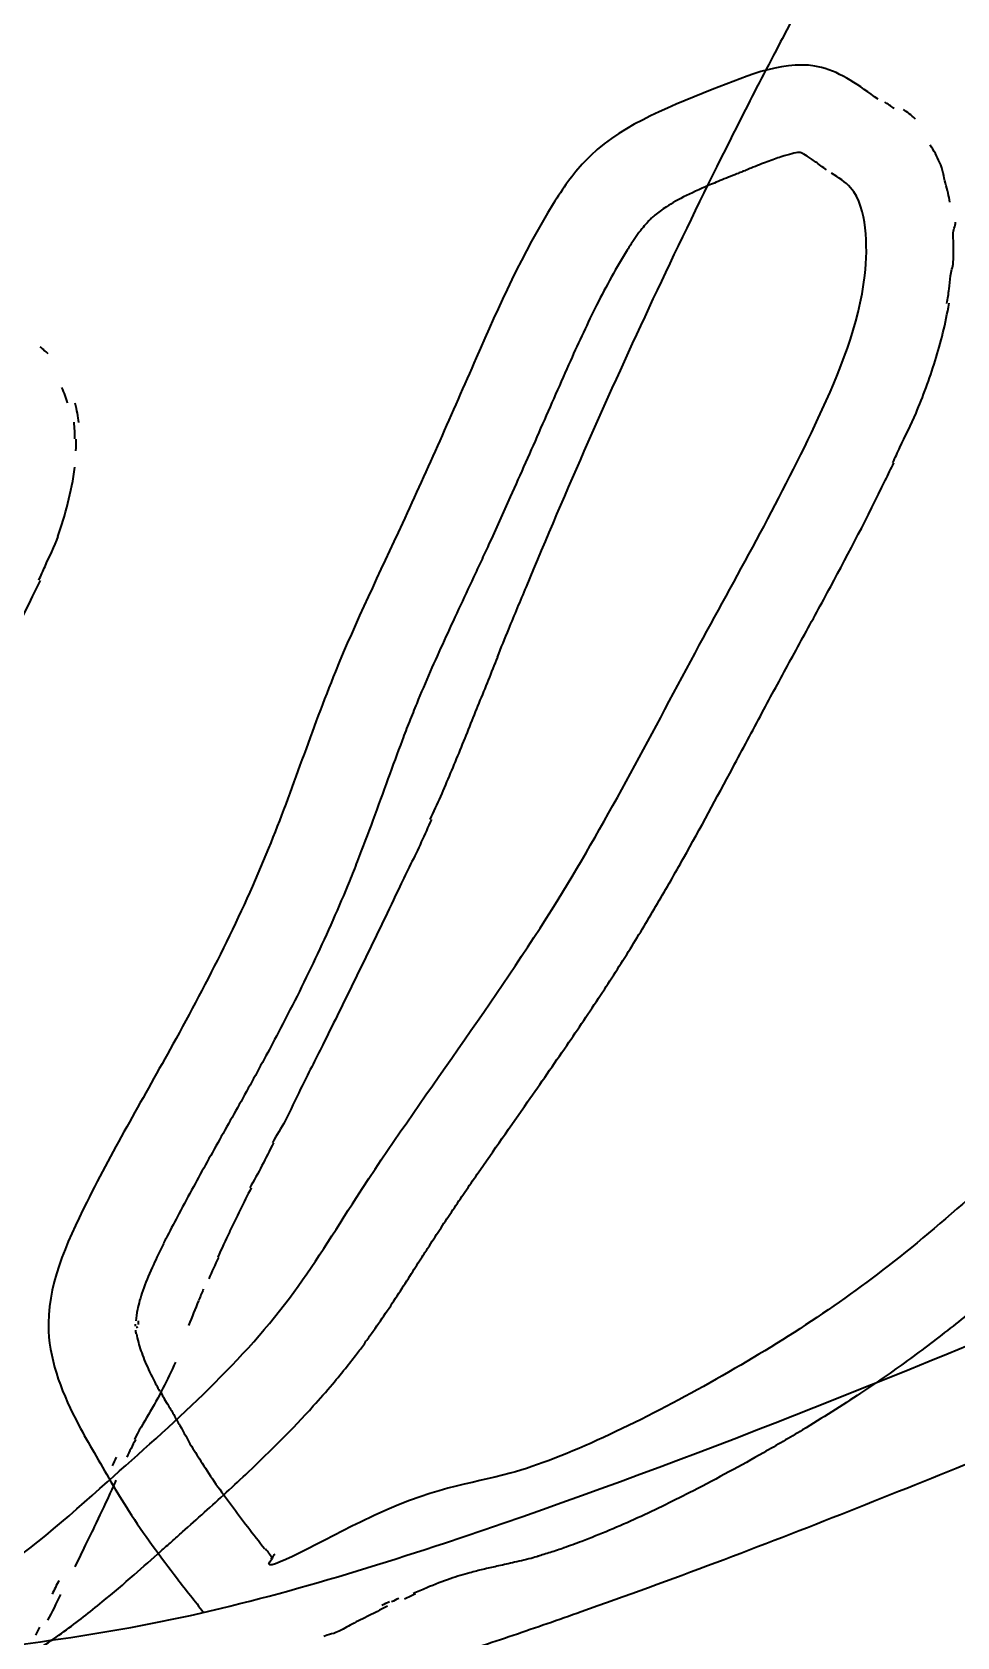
# Model space of a CAD drawing. Header units: millimetres. Extents: x 120281 to 1416367021, y -641565767 to 918373.
# Drawn here: x 1113285.1 to 1113367.9, y 869913.5 to 870057.1 of the extents above; entities that cross this region are included whole.
import ezdxf

# ---------------------------------------------------------------- set-up
doc = ezdxf.new("R2010")
doc.units = ezdxf.units.MM
doc.layers.add('0_Ном._пера__1', color=7, linetype='Continuous', lineweight=35)

msp = doc.modelspace()

# ---------------------------------------------------------------- linework, layer by layer
at = {"layer": '0_Ном._пера__1', "linetype": 'Continuous'}
for points, knots in [([(1113372.76871, 870096.74784), (1113372.29915, 870095.81858), (1113371.8309, 870094.88632), (1113371.36335, 870093.95135), (1113370.42826, 870092.08143), (1113369.49843, 870090.2003), (1113368.56422, 870088.31107), (1113366.6958, 870084.53261), (1113364.8188, 870080.72041), (1113362.89393, 870076.89457), (1113362.32384, 870075.76146), (1113361.73632, 870074.62788), (1113361.15652, 870073.49297), (1113360.5603, 870072.32591), (1113359.97425, 870071.15592), (1113359.37033, 870069.99508), (1113358.7664, 870068.8342), (1113358.14536, 870067.67978), (1113357.53968, 870066.53022), (1113356.32838, 870064.23117), (1113355.13051, 870061.95266), (1113353.93277, 870059.68829), (1113353.18382, 870058.2724), (1113352.43965, 870056.86177), (1113351.7042, 870055.4552), (1113351.12538, 870054.34817), (1113350.53943, 870053.24512), (1113349.96969, 870052.13813), (1113348.89904, 870050.05791), (1113347.85356, 870047.96978), (1113346.80888, 870045.8749), (1113344.71951, 870041.68515), (1113342.68184, 870037.46684), (1113340.6924, 870033.22275), (1113336.71353, 870024.73456), (1113332.92997, 870016.14299), (1113329.32428, 870007.46955), (1113328.80063, 870006.20991), (1113328.2705, 870004.94917), (1113327.75423, 870003.68616), (1113327.41273, 870002.85069), (1113327.06811, 870002.01291), (1113326.72971, 870001.17605)], [0, 0, 0, 0, 1, 1, 1, 2, 2, 2, 3, 3, 3, 4, 4, 4, 5, 5, 5, 6, 6, 6, 7, 7, 7, 8, 8, 8, 9, 9, 9, 10, 10, 10, 11, 11, 11, 12, 12, 12, 13, 13, 13, 14, 14, 14, 14]), ([(1113360.83719, 870051.08979), (1113359.19083, 870052.28933), (1113357.54448, 870053.48887), (1113355.76907, 870053.94001), (1113352.72161, 870054.71439), (1113349.2939, 870053.28375), (1113345.98836, 870051.95221), (1113341.63639, 870050.19914), (1113337.49618, 870048.61786), (1113334.5467, 870045.49043), (1113333.49711, 870044.37752), (1113332.59832, 870043.06882), (1113331.76228, 870041.73381), (1113329.00694, 870037.33397), (1113326.93338, 870032.6484), (1113324.86733, 870027.95133), (1113322.69599, 870023.01489), (1113320.53294, 870018.06574), (1113318.26315, 870013.16267), (1113316.22374, 870008.75727), (1113314.09816, 870004.38907), (1113312.26696, 869999.9031), (1113310.13742, 869994.6863), (1113308.40598, 869989.31023), (1113306.27517, 869984.07619), (1113303.81779, 869978.03994), (1113300.82924, 869972.19258), (1113297.71045, 869966.53897), (1113295.14043, 869961.88014), (1113292.48196, 869957.35289), (1113290.00483, 869952.42235), (1113288.14946, 869948.7294), (1113286.39584, 869944.81022), (1113286.5816, 869940.87308), (1113286.71728, 869937.9974), (1113287.88758, 869935.11215), (1113289.26906, 869932.49524), (1113289.71639, 869931.64788), (1113290.18595, 869930.82864), (1113290.65695, 869930.00717), (1113291.65609, 869928.2646), (1113292.66209, 869926.51194), (1113293.75416, 869924.81775), (1113295.10776, 869922.71783), (1113296.59326, 869920.70774), (1113298.11554, 869918.72787), (1113298.89198, 869917.71803), (1113299.67759, 869916.71608), (1113300.46353, 869915.7141)], [0, 0, 0, 0, 1, 1, 1, 2, 2, 2, 3, 3, 3, 4, 4, 4, 5, 5, 5, 6, 6, 6, 7, 7, 7, 8, 8, 8, 9, 9, 9, 10, 10, 10, 11, 11, 11, 12, 12, 12, 13, 13, 13, 14, 14, 14, 15, 15, 15, 16, 16, 16, 16]), ([(1113353.88116, 870046.34381), (1113353.84524, 870046.34202), (1113353.79782, 870046.33846), (1113353.73913, 870046.33187), (1113353.59522, 870046.31573), (1113353.38313, 870046.28059), (1113353.11427, 870046.2169), (1113352.84541, 870046.15321), (1113352.52028, 870046.06128), (1113352.1514, 870045.94138), (1113351.78252, 870045.82148), (1113351.36998, 870045.67387), (1113350.92273, 870045.50404), (1113350.47547, 870045.33421), (1113349.99353, 870045.14228), (1113349.48117, 870044.93609), (1113349.32277, 870044.87235), (1113349.16186, 870044.8072), (1113348.99762, 870044.741), (1113348.86523, 870044.68764), (1113348.73263, 870044.63385), (1113348.60111, 870044.58095), (1113348.46959, 870044.52806), (1113348.33849, 870044.47565), (1113348.20925, 870044.42368), (1113347.95075, 870044.31974), (1113347.69615, 870044.21765), (1113347.4472, 870044.11692), (1113346.94929, 870043.91547), (1113346.47105, 870043.7198), (1113346.01474, 870043.52785), (1113345.15683, 870043.16697), (1113344.37681, 870042.81875), (1113343.68679, 870042.47675), (1113342.99678, 870042.13475), (1113342.39759, 870041.79939), (1113341.88919, 870041.47119), (1113341.49198, 870041.21477), (1113341.14995, 870040.96326), (1113340.85306, 870040.71424), (1113340.74202, 870040.6211), (1113340.63733, 870040.52828), (1113340.53785, 870040.43523), (1113340.4645, 870040.36662), (1113340.39171, 870040.29797), (1113340.32378, 870040.22887), (1113340.25666, 870040.1606), (1113340.19428, 870040.09329), (1113340.12605, 870040.01775), (1113340.05783, 870039.94221), (1113339.98456, 870039.86009), (1113339.91043, 870039.77144)], [0, 0, 0, 0, 1, 1, 1, 2, 2, 2, 3, 3, 3, 4, 4, 4, 5, 5, 5, 6, 6, 6, 7, 7, 7, 8, 8, 8, 9, 9, 9, 10, 10, 10, 11, 11, 11, 12, 12, 12, 13, 13, 13, 14, 14, 14, 15, 15, 15, 16, 16, 16, 17, 17, 17, 17]), ([(1113356.23624, 870044.77506), (1113356.05739, 870044.90537), (1113355.88681, 870045.02962), (1113355.72452, 870045.1469), (1113355.39992, 870045.38144), (1113355.1081, 870045.58791), (1113354.85316, 870045.75992), (1113354.59822, 870045.93193), (1113354.38022, 870046.06923), (1113354.20847, 870046.16903), (1113354.06407, 870046.25293), (1113353.9526, 870046.31023), (1113353.88112, 870046.34381)], [0, 0, 0, 0, 1, 1, 1, 2, 2, 2, 3, 3, 3, 4, 4, 4, 4]), ([(1113367.276, 870041.89319), (1113367.17916, 870042.41365), (1113367.05274, 870042.97338), (1113366.87489, 870043.57287), (1113366.69707, 870044.17227), (1113366.66711, 870044.79557), (1113366.35378, 870045.46825), (1113366.12073, 870045.96856), (1113365.84097, 870046.48062), (1113365.49899, 870047.00396)], [0, 0, 0, 0, 1, 1, 1, 2, 2, 2, 3, 3, 3, 3]), ([(1113232.25902, 869905.0813), (1113235.62237, 869905.63834), (1113238.98573, 869906.19538), (1113242.28644, 869907.02002), (1113243.55021, 869907.33576), (1113244.8048, 869907.69073), (1113246.05334, 869908.06961), (1113247.63873, 869908.55072), (1113249.21436, 869909.07039), (1113250.81152, 869909.4892), (1113253.32533, 869910.14838), (1113255.89248, 869910.55769), (1113258.47307, 869911.0315), (1113266.13037, 869912.4374), (1113273.90603, 869914.41115), (1113280.46644, 869918.38429), (1113284.57438, 869920.87216), (1113288.20584, 869924.14396), (1113291.85524, 869927.39265), (1113297.67015, 869932.56906), (1113303.53062, 869937.68675), (1113308.1432, 869943.82553), (1113310.30168, 869946.69821), (1113312.18689, 869949.79448), (1113314.1526, 869952.832), (1113319.99515, 869961.8602), (1113326.5488, 869970.36927), (1113332.18964, 869979.48328), (1113336.75302, 869986.85643), (1113340.719, 869994.62549), (1113344.83847, 870002.23825), (1113348.46848, 870008.94649), (1113352.21768, 870015.53337), (1113355.4871, 870022.55802), (1113357.40133, 870026.6709), (1113359.15105, 870030.93385), (1113359.65489, 870035.32678), (1113359.81485, 870036.7215), (1113359.84908, 870038.12934), (1113359.67676, 870039.59122), (1113359.52275, 870040.89788), (1113359.20371, 870042.2477), (1113358.38157, 870043.17604), (1113357.92126, 870043.69582), (1113357.30017, 870044.0833), (1113356.68216, 870044.47093)], [0, 0, 0, 0, 1, 1, 1, 2, 2, 2, 3, 3, 3, 4, 4, 4, 5, 5, 5, 6, 6, 6, 7, 7, 7, 8, 8, 8, 9, 9, 9, 10, 10, 10, 11, 11, 11, 12, 12, 12, 13, 13, 13, 14, 14, 14, 15, 15, 15, 15]), ([(1113339.91364, 870039.77134), (1113339.76544, 870039.59403), (1113339.60636, 870039.39055), (1113339.43913, 870039.16288), (1113339.28185, 870038.94875), (1113339.11711, 870038.71331), (1113338.94673, 870038.45894), (1113338.76629, 870038.18955), (1113338.58012, 870037.89893), (1113338.38681, 870037.59028), (1113337.90057, 870036.81393), (1113337.43108, 870036.01561), (1113336.97569, 870035.19619), (1113336.52031, 870034.37678), (1113336.07825, 870033.53607), (1113335.64492, 870032.67501), (1113334.84371, 870031.08294), (1113334.07282, 870029.42108), (1113333.30127, 870027.70051), (1113332.86215, 870026.72125), (1113332.42235, 870025.72227), (1113331.97654, 870024.70866), (1113331.53073, 870023.69505), (1113331.08414, 870022.67851), (1113330.63584, 870021.65954), (1113329.73924, 870019.62161), (1113328.83572, 870017.574), (1113327.91702, 870015.52089), (1113327.27876, 870014.09452), (1113326.63312, 870012.66549), (1113325.97741, 870011.23525), (1113325.75438, 870010.74879), (1113325.52862, 870010.26187), (1113325.30332, 870009.77559), (1113325.07802, 870009.28933), (1113324.85501, 870008.80584), (1113324.63041, 870008.3249), (1113324.18122, 870007.36302), (1113323.73364, 870006.41134), (1113323.29309, 870005.46838), (1113322.41199, 870003.58248), (1113321.55627, 870001.73117), (1113320.75401, 869999.90331), (1113320.33312, 869998.94435), (1113319.92717, 869997.99185), (1113319.53931, 869997.04435), (1113319.31818, 869996.50413), (1113319.09909, 869995.95937), (1113318.88301, 869995.40766), (1113318.66694, 869994.85595), (1113318.45461, 869994.29805), (1113318.24142, 869993.73458), (1113317.81503, 869992.60764), (1113317.39163, 869991.45799), (1113316.96483, 869990.28852), (1113316.52424, 869989.08129), (1113316.0795, 869987.85306), (1113315.61996, 869986.6076), (1113315.17014, 869985.38849), (1113314.70641, 869984.15283), (1113314.21882, 869982.90459), (1113313.99103, 869982.32147), (1113313.76169, 869981.73563), (1113313.52239, 869981.14744), (1113313.04377, 869979.97102), (1113312.54381, 869978.80567), (1113312.03389, 869977.65168), (1113311.52397, 869976.4977), (1113311.00043, 869975.35481), (1113310.46489, 869974.22295), (1113309.39381, 869971.95924), (1113308.27659, 869969.73933), (1113307.13515, 869967.56173), (1113306.30816, 869965.98402), (1113305.46843, 869964.42856), (1113304.62344, 869962.89502), (1113303.75994, 869961.32792), (1113302.89762, 869959.7966), (1113302.04883, 869958.28475), (1113301.20003, 869956.7729), (1113300.3638, 869955.27979), (1113299.54839, 869953.78573), (1113299.11265, 869952.98733), (1113298.68436, 869952.18853), (1113298.26133, 869951.38641), (1113297.91041, 869950.72104), (1113297.55597, 869950.05365), (1113297.21489, 869949.38174), (1113297.05736, 869949.07142), (1113296.89541, 869948.75906), (1113296.74341, 869948.45296)], [0, 0, 0, 0, 1, 1, 1, 2, 2, 2, 3, 3, 3, 4, 4, 4, 5, 5, 5, 6, 6, 6, 7, 7, 7, 8, 8, 8, 9, 9, 9, 10, 10, 10, 11, 11, 11, 12, 12, 12, 13, 13, 13, 14, 14, 14, 15, 15, 15, 16, 16, 16, 17, 17, 17, 18, 18, 18, 19, 19, 19, 20, 20, 20, 21, 21, 21, 22, 22, 22, 23, 23, 23, 24, 24, 24, 25, 25, 25, 26, 26, 26, 27, 27, 27, 28, 28, 28, 29, 29, 29, 30, 30, 30, 30]), ([(1113367.0081, 870032.8335), (1113367.07838, 870033.25989), (1113367.14093, 870033.69099), (1113367.19482, 870034.12668), (1113367.24203, 870034.50834), (1113367.29375, 870034.90076), (1113367.3275, 870035.29518), (1113367.36126, 870035.68963), (1113367.55474, 870036.09098), (1113367.57205, 870036.49991), (1113367.60668, 870037.31777), (1113367.60823, 870038.1649), (1113367.55897, 870039.03384), (1113367.53852, 870039.39459), (1113367.79623, 870039.73961), (1113367.75897, 870040.10742)], [0, 0, 0, 0, 1, 1, 1, 2, 2, 2, 3, 3, 3, 4, 4, 4, 5, 5, 5, 5]), ([(1113362.15996, 870018.57654), (1113362.37315, 870019.02928), (1113362.58448, 870019.48329), (1113362.79644, 870019.94571), (1113363.24993, 870020.93509), (1113363.79855, 870021.94981), (1113364.23753, 870023.00741), (1113364.85427, 870024.49328), (1113365.43731, 870026.04911), (1113365.94903, 870027.68451), (1113366.46075, 870029.3199), (1113366.89255, 870031.03629), (1113367.1912, 870032.83776)], [0, 0, 0, 0, 1, 1, 1, 2, 2, 2, 3, 3, 3, 4, 4, 4, 4]), ([(1113433.35369, 870019.63931), (1113429.44787, 870015.5668), (1113425.54204, 870011.49429), (1113421.71835, 870007.3484), (1113415.92519, 870001.06707), (1113410.32056, 869994.61728), (1113404.69023, 869988.17638), (1113400.92571, 869983.86991), (1113397.14969, 869979.56742), (1113393.17366, 869975.47559), (1113388.25816, 869970.41691), (1113383.03695, 869965.68021), (1113377.82412, 869960.85872), (1113372.56033, 869955.99008), (1113367.30509, 869951.03498), (1113361.75645, 869946.71945), (1113356.63512, 869942.73628), (1113351.26385, 869939.29795), (1113345.20415, 869935.93661), (1113339.38691, 869932.70977), (1113332.93524, 869929.55387), (1113327.90727, 869928.16096), (1113324.17156, 869927.12605), (1113321.22179, 869927.06436), (1113314.50948, 869923.79836), (1113310.43877, 869921.81769), (1113304.98424, 869918.65852), (1113306.61164, 869920.53611)], [0, 0, 0, 0, 1, 1, 1, 2, 2, 2, 3, 3, 3, 4, 4, 4, 5, 5, 5, 6, 6, 6, 7, 7, 7, 8, 8, 8, 9, 9, 9, 9]), ([(1113287.41904, 870011.98307), (1113287.7523, 870012.92239), (1113288.05874, 870013.90735), (1113288.31686, 870014.94164), (1113288.57497, 870015.97592), (1113288.79762, 870017.05893), (1113288.93704, 870018.18923)], [0, 0, 0, 0, 1, 1, 1, 2, 2, 2, 2]), ([(1113314.82835, 869939.73781), (1113315.05294, 869940.04407), (1113315.27334, 869940.35002), (1113315.48992, 869940.65533), (1113315.9231, 869941.26597), (1113316.35284, 869941.87402), (1113316.75867, 869942.4773), (1113317.57031, 869943.68384), (1113318.33212, 869944.87108), (1113319.0685, 869946.023), (1113319.39606, 869946.53542), (1113319.72252, 869947.04063), (1113320.04099, 869947.53784), (1113320.25389, 869947.87025), (1113320.46945, 869948.19845), (1113320.67942, 869948.52314), (1113321.02504, 869949.0576), (1113321.36624, 869949.59075), (1113321.7181, 869950.12385), (1113322.06995, 869950.65693), (1113322.42053, 869951.19026), (1113322.7785, 869951.72329), (1113323.49445, 869952.78937), (1113324.22506, 869953.85541), (1113324.96147, 869954.92411), (1113326.43429, 869957.06151), (1113327.94264, 869959.20807), (1113329.46245, 869961.38028), (1113330.63112, 869963.05062), (1113331.80688, 869964.73614), (1113332.97787, 869966.4448), (1113333.99212, 869967.92473), (1113335.00238, 869969.42205), (1113336.00201, 869970.94206), (1113336.90052, 869972.30831), (1113337.79045, 869973.69294), (1113338.66495, 869975.09983), (1113339.08177, 869975.77043), (1113339.48874, 869976.44432), (1113339.89492, 869977.11829), (1113340.30112, 869977.79228), (1113340.71036, 869978.4668), (1113341.10644, 869979.14231), (1113341.89859, 869980.49331), (1113342.66829, 869981.84696), (1113343.42641, 869983.19946), (1113344.94265, 869985.90446), (1113346.39947, 869988.60616), (1113347.83087, 869991.28071), (1113348.71721, 869992.93682), (1113349.594, 869994.58252), (1113350.46788, 869996.21229), (1113350.87064, 869996.9634), (1113351.27117, 869997.7109), (1113351.67351, 869998.45472), (1113352.47822, 869999.94238), (1113353.29654, 870001.43485), (1113354.11943, 870002.93986), (1113354.94233, 870004.44487), (1113355.77228, 870005.96197), (1113356.59997, 870007.49774), (1113358.25535, 870010.56926), (1113359.9049, 870013.71536), (1113361.48947, 870016.98615), (1113361.74357, 870017.51065), (1113361.99886, 870018.03681), (1113362.24919, 870018.56794)], [0, 0, 0, 0, 1, 1, 1, 2, 2, 2, 3, 3, 3, 4, 4, 4, 5, 5, 5, 6, 6, 6, 7, 7, 7, 8, 8, 8, 9, 9, 9, 10, 10, 10, 11, 11, 11, 12, 12, 12, 13, 13, 13, 14, 14, 14, 15, 15, 15, 16, 16, 16, 17, 17, 17, 18, 18, 18, 19, 19, 19, 20, 20, 20, 21, 21, 21, 22, 22, 22, 22]), ([(1113285.71578, 870008.05362), (1113285.90205, 870008.46372), (1113286.08504, 870008.87627), (1113286.26663, 870009.29907), (1113286.63444, 870010.15546), (1113287.11681, 870011.04254), (1113287.45021, 870011.98185)], [0, 0, 0, 0, 1, 1, 1, 2, 2, 2, 2]), ([(1113280.52844, 869997.73384), (1113280.73971, 869998.13558), (1113280.95376, 869998.5396), (1113281.1699, 869998.94609), (1113281.60221, 869999.75915), (1113282.04857, 870000.5779), (1113282.49194, 870001.41266), (1113282.94546, 870002.26651), (1113283.40833, 870003.13248), (1113283.86045, 870004.01374), (1113284.29455, 870004.85989), (1113284.7344, 870005.71931), (1113285.15471, 870006.59563), (1113285.3844, 870007.07452), (1113285.63864, 870007.55862), (1113285.86123, 870008.0477)], [0, 0, 0, 0, 1, 1, 1, 2, 2, 2, 3, 3, 3, 4, 4, 4, 5, 5, 5, 5]), ([(1113427.50037, 870002.09319), (1113427.03607, 870001.5899), (1113426.57302, 870001.08567), (1113426.11058, 870000.57972), (1113425.17036, 869999.55105), (1113424.23325, 869998.51648), (1113423.29824, 869997.47679), (1113421.42822, 869995.39741), (1113419.56673, 869993.29752), (1113417.70619, 869991.18337), (1113416.21752, 869989.49179), (1113414.72945, 869987.79108), (1113413.23803, 869986.08454), (1113412.36544, 869985.08609), (1113411.49174, 869984.08564), (1113410.61606, 869983.08385), (1113408.86469, 869981.08029), (1113407.09352, 869979.05726), (1113405.28231, 869977.03533), (1113403.4711, 869975.0134), (1113401.61999, 869972.99277), (1113399.70791, 869970.99583), (1113399.10987, 869970.37125), (1113398.50467, 869969.74818), (1113397.89789, 869969.13231), (1113397.2911, 869968.51643), (1113396.68209, 869967.9067), (1113396.07123, 869967.3024), (1113394.84951, 869966.09379), (1113393.62089, 869964.90686), (1113392.38984, 869963.73597), (1113389.92773, 869961.3942), (1113387.45614, 869959.11639), (1113385.00896, 869956.85865), (1113384.4398, 869956.33354), (1113383.87126, 869955.80959), (1113383.30509, 869955.28614), (1113382.67007, 869954.69904), (1113382.03375, 869954.1095), (1113381.39365, 869953.51642), (1113380.75356, 869952.92335), (1113380.11174, 869952.32738), (1113379.46458, 869951.73005), (1113378.17027, 869950.5354), (1113376.86034, 869949.33492), (1113375.53059, 869948.13915), (1113374.16045, 869946.90704), (1113372.76879, 869945.67997), (1113371.34951, 869944.46984), (1113370.10563, 869943.40925), (1113368.83999, 869942.36169), (1113367.54897, 869941.33551), (1113366.88054, 869940.8042), (1113366.20492, 869940.27825), (1113365.52536, 869939.76176), (1113364.84579, 869939.24527), (1113364.16163, 869938.73733), (1113363.47307, 869938.23729), (1113362.09595, 869937.23718), (1113360.69979, 869936.26857), (1113359.28001, 869935.3252), (1113357.58284, 869934.19753), (1113355.85229, 869933.10597), (1113354.07945, 869932.03911), (1113352.93278, 869931.34907), (1113351.76883, 869930.6693), (1113350.58445, 869929.99656), (1113349.57122, 869929.42103), (1113348.54279, 869928.85047), (1113347.49461, 869928.28193), (1113346.44644, 869927.7134), (1113345.38056, 869927.149), (1113344.30496, 869926.59659), (1113342.65239, 869925.74786), (1113340.97758, 869924.92733), (1113339.3056, 869924.1625), (1113337.63361, 869923.39766), (1113335.96527, 869922.6884), (1113334.31226, 869922.06251), (1113333.78139, 869921.8615), (1113333.2521, 869921.66972), (1113332.72384, 869921.48697)], [0, 0, 0, 0, 1, 1, 1, 2, 2, 2, 3, 3, 3, 4, 4, 4, 5, 5, 5, 6, 6, 6, 7, 7, 7, 8, 8, 8, 9, 9, 9, 10, 10, 10, 11, 11, 11, 12, 12, 12, 13, 13, 13, 14, 14, 14, 15, 15, 15, 16, 16, 16, 17, 17, 17, 18, 18, 18, 19, 19, 19, 20, 20, 20, 21, 21, 21, 22, 22, 22, 23, 23, 23, 24, 24, 24, 25, 25, 25, 26, 26, 26, 27, 27, 27, 27]), ([(1113326.7631, 870001.17086), (1113326.48792, 870000.49012), (1113326.21416, 869999.80948), (1113325.93906, 869999.12359), (1113325.66398, 869998.43772), (1113325.37806, 869997.75711), (1113325.10022, 869997.06348), (1113324.54455, 869995.67626), (1113323.98205, 869994.27164), (1113323.40462, 869992.85786), (1113322.84364, 869991.48432), (1113322.26409, 869990.09877), (1113321.66836, 869988.70611), (1113321.37785, 869988.02697), (1113321.00731, 869987.33887), (1113320.7087, 869986.66216)], [0, 0, 0, 0, 1, 1, 1, 2, 2, 2, 3, 3, 3, 4, 4, 4, 5, 5, 5, 5]), ([(1113320.85329, 869986.66092), (1113320.55518, 869985.98418), (1113320.2544, 869985.31112), (1113319.95145, 869984.64152), (1113319.34552, 869983.30222), (1113318.65012, 869981.98476), (1113318.0307, 869980.67161), (1113317.0209, 869978.5309), (1113316.00486, 869976.42272), (1113314.988, 869974.33951), (1113314.55758, 869973.45772), (1113314.12906, 869972.5808), (1113313.69906, 869971.70322), (1113312.84803, 869969.96638), (1113311.98782, 869968.23001), (1113311.12931, 869966.4924), (1113310.48221, 869965.18267), (1113309.80363, 869963.87337), (1113309.15088, 869962.56352), (1113308.67548, 869961.60958), (1113308.24497, 869960.6565), (1113307.76616, 869959.70255), (1113307.43551, 869959.04378), (1113306.95854, 869958.38643), (1113306.62574, 869957.72787)], [0, 0, 0, 0, 1, 1, 1, 2, 2, 2, 3, 3, 3, 4, 4, 4, 5, 5, 5, 6, 6, 6, 7, 7, 7, 8, 8, 8, 8]), ([(1113044.66771, 869850.75179), (1113052.00109, 869854.00063), (1113059.33447, 869857.24947), (1113066.78444, 869860.29438), (1113076.10402, 869864.10342), (1113085.60605, 869867.59333), (1113095.44367, 869869.60099), (1113099.96288, 869870.52327), (1113104.55291, 869871.13275), (1113109.05736, 869872.10604), (1113115.95889, 869873.59727), (1113122.65953, 869875.94255), (1113129.47789, 869877.83348), (1113140.2869, 869880.83114), (1113151.39178, 869882.687), (1113162.07584, 869886.06597), (1113170.13937, 869888.61617), (1113177.96321, 869892.03394), (1113186.07822, 869894.29846), (1113199.09265, 869897.93018), (1113212.85599, 869898.59571), (1113226.20115, 869901.09814), (1113236.45821, 869903.02151), (1113246.46823, 869906.03), (1113256.6491, 869908.2565), (1113264.21772, 869909.91171), (1113271.88076, 869911.13474), (1113279.56327, 869912.20945), (1113284.37049, 869912.88193), (1113289.18532, 869913.49634), (1113293.95236, 869914.36715), (1113303.47404, 869916.10651), (1113312.80504, 869918.86881), (1113322.01682, 869921.91628), (1113340.82144, 869928.13726), (1113359.12926, 869935.54657), (1113377.4232, 869943.12329), (1113387.3952, 869947.25334), (1113397.36307, 869951.43313), (1113407.64648, 869954.62725), (1113413.80656, 869956.54063), (1113420.07987, 869958.10032), (1113426.35318, 869959.66001)], [0, 0, 0, 0, 1, 1, 1, 2, 2, 2, 3, 3, 3, 4, 4, 4, 5, 5, 5, 6, 6, 6, 7, 7, 7, 8, 8, 8, 9, 9, 9, 10, 10, 10, 11, 11, 11, 12, 12, 12, 13, 13, 13, 14, 14, 14, 14]), ([(1113306.72235, 869957.72796), (1113306.37839, 869957.04654), (1113306.03256, 869956.36402), (1113305.69104, 869955.69037), (1113305.34949, 869955.01664), (1113304.94016, 869954.34964), (1113304.60691, 869953.68861)], [0, 0, 0, 0, 1, 1, 1, 2, 2, 2, 2]), ([(1113297.08654, 869905.0281), (1113297.66021, 869905.13875), (1113298.23246, 869905.25261), (1113298.80331, 869905.36953), (1113299.94545, 869905.60347), (1113301.12785, 869905.84495), (1113302.25892, 869906.10195), (1113304.52093, 869906.61592), (1113306.74892, 869907.17418), (1113308.96815, 869907.76604), (1113313.40654, 869908.94972), (1113317.75772, 869910.26928), (1113322.03954, 869911.6494), (1113324.09884, 869912.31316), (1113326.13957, 869912.98925), (1113328.1747, 869913.67791), (1113330.20978, 869914.36656), (1113332.23283, 869915.06807), (1113334.25377, 869915.7803), (1113338.29574, 869917.20478), (1113342.31496, 869918.6735), (1113346.30747, 869920.17655), (1113354.2925, 869923.18265), (1113362.18808, 869926.3251), (1113370.03214, 869929.52265), (1113372.75074, 869930.63085), (1113375.46367, 869931.74565), (1113378.17148, 869932.86381), (1113379.3006, 869933.33007), (1113380.44026, 869933.79759), (1113381.56716, 869934.26441), (1113382.69396, 869934.7312), (1113383.79701, 869935.19617), (1113384.91661, 869935.65925), (1113387.15587, 869936.58545), (1113389.38808, 869937.5015), (1113391.60391, 869938.39528), (1113393.71482, 869939.24675), (1113395.82069, 869940.07832), (1113397.91627, 869940.88037), (1113402.10741, 869942.48448), (1113406.27238, 869943.97021), (1113410.43534, 869945.26654), (1113412.02461, 869945.76144), (1113413.63362, 869946.23502), (1113415.26302, 869946.69382), (1113416.89236, 869947.15261), (1113418.53678, 869947.59705), (1113420.20311, 869948.03275), (1113422.99226, 869948.76203), (1113425.83428, 869949.46712), (1113428.71035, 869950.18217)], [0, 0, 0, 0, 1, 1, 1, 2, 2, 2, 3, 3, 3, 4, 4, 4, 5, 5, 5, 6, 6, 6, 7, 7, 7, 8, 8, 8, 9, 9, 9, 10, 10, 10, 11, 11, 11, 12, 12, 12, 13, 13, 13, 14, 14, 14, 15, 15, 15, 16, 16, 16, 17, 17, 17, 17]), ([(1113296.75494, 869948.45243), (1113296.43363, 869947.80503), (1113296.13366, 869947.18065), (1113295.86481, 869946.58419), (1113295.5327, 869945.84737), (1113295.25068, 869945.1528), (1113295.027, 869944.51696), (1113294.80332, 869943.88114), (1113294.64451, 869943.30467), (1113294.54093, 869942.80289), (1113294.46406, 869942.43051), (1113294.42101, 869942.10008), (1113294.40121, 869941.80952)], [0, 0, 0, 0, 1, 1, 1, 2, 2, 2, 3, 3, 3, 4, 4, 4, 4]), ([(1113294.44771, 869940.64874), (1113294.48671, 869940.40872), (1113294.54445, 869940.14011), (1113294.62342, 869939.84736), (1113294.74736, 869939.38795), (1113294.92828, 869938.86827), (1113295.15432, 869938.31288), (1113295.38036, 869937.75751), (1113295.65599, 869937.16603), (1113295.96664, 869936.55633)], [0, 0, 0, 0, 1, 1, 1, 2, 2, 2, 3, 3, 3, 3]), ([(1113233.53563, 869897.3732), (1113235.51705, 869897.70136), (1113237.57032, 869898.04039), (1113239.68209, 869898.45111), (1113240.41297, 869898.59326), (1113241.15084, 869898.7441), (1113241.89503, 869898.90649), (1113242.39537, 869899.01568), (1113242.89858, 869899.13008), (1113243.40441, 869899.25061), (1113243.91567, 869899.37244), (1113244.43157, 869899.50127), (1113244.94021, 869899.63415), (1113245.44885, 869899.76703), (1113245.95224, 869899.90419), (1113246.45059, 869900.04468), (1113246.91283, 869900.17498), (1113247.37072, 869900.30815), (1113247.82445, 869900.44345), (1113248.13627, 869900.53643), (1113248.44762, 869900.63098), (1113248.75048, 869900.72402), (1113249.05334, 869900.81707), (1113249.34896, 869900.90886), (1113249.63741, 869900.9985), (1113250.21431, 869901.17778), (1113250.7628, 869901.34833), (1113251.28408, 869901.5043), (1113251.76769, 869901.649), (1113252.22777, 869901.78115), (1113252.66473, 869901.89763), (1113252.78933, 869901.93084), (1113252.91123, 869901.96284), (1113253.0362, 869901.99459), (1113253.16116, 869902.02634), (1113253.28805, 869902.0576), (1113253.41558, 869902.08852), (1113253.67066, 869902.15036), (1113253.93115, 869902.21056), (1113254.1966, 869902.26953), (1113254.7275, 869902.38747), (1113255.27911, 869902.50029), (1113255.85156, 869902.61103), (1113256.43145, 869902.72322), (1113257.03263, 869902.83327), (1113257.65435, 869902.94519), (1113258.38046, 869903.0759), (1113259.13524, 869903.20922), (1113259.91562, 869903.35265), (1113260.696, 869903.49608), (1113261.48233, 869903.64605), (1113262.27354, 869903.80413), (1113263.85595, 869904.12029), (1113265.45764, 869904.4688), (1113267.06923, 869904.86314), (1113269.59435, 869905.48101), (1113272.14428, 869906.21092), (1113274.68155, 869907.11166), (1113277.21882, 869908.01241), (1113279.74441, 869909.08444), (1113282.2081, 869910.39306), (1113282.86596, 869910.74249), (1113283.51953, 869911.10877), (1113284.16707, 869911.49315), (1113284.49807, 869911.68962), (1113284.82827, 869911.89087), (1113285.15243, 869912.09442), (1113285.4766, 869912.29798), (1113285.79959, 869912.50412), (1113286.11524, 869912.71276), (1113286.74652, 869913.13002), (1113287.35732, 869913.55695), (1113287.95693, 869913.99003), (1113289.15615, 869914.85618), (1113290.2951, 869915.74787), (1113291.38855, 869916.64477), (1113292.37355, 869917.45273), (1113293.3214, 869918.26504), (1113294.24115, 869919.06898), (1113295.06302, 869919.78738), (1113295.86242, 869920.49913), (1113296.64495, 869921.19599), (1113296.96794, 869921.48362), (1113297.28635, 869921.76811), (1113297.60854, 869922.0547), (1113297.93072, 869922.34129), (1113298.25417, 869922.62877), (1113298.57873, 869922.91768), (1113299.22785, 869923.49551), (1113299.88316, 869924.07842), (1113300.53908, 869924.66783), (1113301.85093, 869925.84664), (1113303.17211, 869927.05174), (1113304.48888, 869928.29679), (1113306.45092, 869930.15197), (1113308.40221, 869932.09591), (1113310.28581, 869934.17858), (1113310.8646, 869934.81855), (1113311.43701, 869935.47166), (1113312.00098, 869936.1393), (1113312.44612, 869936.66628), (1113312.88471, 869937.20231), (1113313.31841, 869937.74813), (1113313.5989, 869938.10113), (1113313.88726, 869938.45763), (1113314.16233, 869938.81892), (1113314.39414, 869939.12339), (1113314.63187, 869939.42996), (1113314.85656, 869939.73622)], [0, 0, 0, 0, 1, 1, 1, 2, 2, 2, 3, 3, 3, 4, 4, 4, 5, 5, 5, 6, 6, 6, 7, 7, 7, 8, 8, 8, 9, 9, 9, 10, 10, 10, 11, 11, 11, 12, 12, 12, 13, 13, 13, 14, 14, 14, 15, 15, 15, 16, 16, 16, 17, 17, 17, 18, 18, 18, 19, 19, 19, 20, 20, 20, 21, 21, 21, 22, 22, 22, 23, 23, 23, 24, 24, 24, 25, 25, 25, 26, 26, 26, 27, 27, 27, 28, 28, 28, 29, 29, 29, 30, 30, 30, 31, 31, 31, 32, 32, 32, 33, 33, 33, 34, 34, 34, 35, 35, 35, 36, 36, 36, 36]), ([(1113297.95396, 869938.10674), (1113297.57941, 869937.30427), (1113297.20228, 869936.5233), (1113296.82769, 869935.76143), (1113296.0363, 869934.15184), (1113294.99679, 869932.6363), (1113294.26841, 869931.17831)], [0, 0, 0, 0, 1, 1, 1, 2, 2, 2, 2]), ([(1113297.22676, 869934.38655), (1113297.40895, 869934.06818), (1113297.60171, 869933.73289), (1113297.79001, 869933.40542), (1113297.97825, 869933.07807), (1113298.15385, 869932.75768), (1113298.33864, 869932.43873), (1113298.70819, 869931.80087), (1113299.01226, 869931.18097), (1113299.37424, 869930.58222)], [0, 0, 0, 0, 1, 1, 1, 2, 2, 2, 3, 3, 3, 3]), ([(1113299.38735, 869930.58069), (1113299.70139, 869930.06137), (1113300.01387, 869929.55803), (1113300.32651, 869929.07258), (1113300.72826, 869928.44877), (1113301.13268, 869927.82563), (1113301.57317, 869927.19635), (1113302.01367, 869926.56705), (1113302.47493, 869925.93405), (1113302.94944, 869925.29519), (1113303.89839, 869924.01753), (1113304.90372, 869922.71615), (1113305.94599, 869921.38526)], [0, 0, 0, 0, 1, 1, 1, 2, 2, 2, 3, 3, 3, 4, 4, 4, 4]), ([(1113292.61434, 869927.52811), (1113292.4136, 869927.09049), (1113292.21195, 869926.64429), (1113292.00841, 869926.18998), (1113291.60118, 869925.28103), (1113291.11171, 869924.34744), (1113290.67953, 869923.37818), (1113290.39935, 869922.7498), (1113290.03481, 869922.12149), (1113289.73766, 869921.4708), (1113289.48505, 869920.91767), (1113289.20057, 869920.36101), (1113288.9312, 869919.79386)], [0, 0, 0, 0, 1, 1, 1, 2, 2, 2, 3, 3, 3, 4, 4, 4, 4]), ([(1113332.75502, 869921.48634), (1113332.34018, 869921.34276), (1113331.92608, 869921.20513), (1113331.51238, 869921.07399), (1113331.13109, 869920.95313), (1113330.7295, 869920.83718), (1113330.34846, 869920.72788)], [0, 0, 0, 0, 1, 1, 1, 2, 2, 2, 2]), ([(1113330.47001, 869920.73796), (1113330.24074, 869920.67206), (1113330.01013, 869920.60807), (1113329.78584, 869920.54794), (1113329.23379, 869920.39994), (1113328.59464, 869920.26328), (1113328.10554, 869920.1492), (1113327.6164, 869920.03511), (1113327.14343, 869919.93424), (1113326.71119, 869919.83771), (1113326.27893, 869919.74117), (1113325.87007, 869919.64994), (1113325.4729, 869919.55536), (1113325.07566, 869919.46076), (1113324.68622, 869919.36336), (1113324.29059, 869919.25529), (1113323.73543, 869919.10364), (1113323.16885, 869918.93059), (1113322.53119, 869918.7119), (1113321.89353, 869918.49321), (1113321.18996, 869918.22836), (1113320.38672, 869917.89092), (1113320.02035, 869917.737), (1113319.63432, 869917.56811), (1113319.22402, 869917.38171)], [0, 0, 0, 0, 1, 1, 1, 2, 2, 2, 3, 3, 3, 4, 4, 4, 5, 5, 5, 6, 6, 6, 7, 7, 7, 8, 8, 8, 8]), ([(1113316.92255, 869916.25924), (1113316.45579, 869916.02398), (1113315.96781, 869915.77405), (1113315.47448, 869915.52022), (1113314.98119, 869915.26642), (1113314.43696, 869915.01551), (1113313.94466, 869914.76299), (1113313.45239, 869914.51049), (1113313.08072, 869914.25808), (1113312.60645, 869914.02237), (1113312.26673, 869913.85353), (1113311.56173, 869913.7018), (1113311.22902, 869913.54514)], [0, 0, 0, 0, 1, 1, 1, 2, 2, 2, 3, 3, 3, 4, 4, 4, 4])]:
    msp.add_open_spline(points, degree=3, knots=knots, dxfattribs=at)
for points in [[(1113362.29543, 870050.25544), (1113361.97187, 870050.48814), (1113361.68802, 870050.67468), (1113361.44881, 870050.82825)], [(1113364.19206, 870049.32499), (1113363.80218, 870049.67044), (1113363.43995, 870049.94938), (1113363.11803, 870050.18189)], [(1113286.55495, 870028.30453), (1113286.28985, 870028.55592), (1113286.04912, 870028.76367), (1113285.83893, 870028.94011)], [(1113288.29293, 870023.88834), (1113288.1661, 870024.34171), (1113287.99961, 870024.81479), (1113287.77944, 870025.29608)], [(1113289.28626, 870022.16372), (1113289.22729, 870022.7003), (1113289.12823, 870023.27738), (1113288.9577, 870023.89049)], [(1113288.94168, 870020.71682), (1113288.94235, 870021.17842), (1113288.92291, 870021.67562), (1113288.86333, 870022.21227)], [(1113289.03112, 870019.6481), (1113289.0514, 870019.96986), (1113289.06521, 870020.31238), (1113289.06618, 870020.67699)], [(1113304.71636, 869953.68643), (1113304.05031, 869952.3644), (1113303.40431, 869951.06627), (1113302.78972, 869949.78722)], [(1113302.80279, 869949.78694), (1113302.43093, 869949.01284), (1113302.07055, 869948.24575), (1113301.72388, 869947.48469)], [(1113301.78404, 869947.47583), (1113301.48939, 869946.82876), (1113301.20465, 869946.18605), (1113300.93104, 869945.5471)], [(1113300.43344, 869944.61741), (1113300.29748, 869944.29067), (1113300.15869, 869943.95287), (1113300.01607, 869943.6045)], [(1113300.00956, 869943.59344), (1113299.72533, 869942.89659), (1113299.42595, 869942.15734), (1113299.10056, 869941.38045)], [(1113294.34313, 869941.50775), (1113294.34229, 869941.44163), (1113294.34283, 869941.37779), (1113294.34462, 869941.31597)], [(1113294.61132, 869941.79324), (1113294.60389, 869941.67507), (1113294.60053, 869941.56344), (1113294.6007, 869941.45766)], [(1113294.35355, 869940.97761), (1113294.36417, 869940.87204), (1113294.37885, 869940.75912), (1113294.39816, 869940.6391)], [(1113294.49632, 869941.29353), (1113294.49943, 869941.24631), (1113294.50326, 869941.19995), (1113294.50806, 869941.15081)], [(1113295.96966, 869936.55607), (1113296.14253, 869936.2169), (1113296.32551, 869935.87399), (1113296.52319, 869935.51491)], [(1113296.5618, 869935.51173), (1113296.75957, 869935.15263), (1113296.97115, 869934.77895), (1113297.19536, 869934.38671)], [(1113294.36269, 869931.18154), (1113294.09712, 869930.6491), (1113293.83841, 869930.12555), (1113293.58814, 869929.61019)], [(1113292.65162, 869929.59448), (1113292.52432, 869929.33308), (1113292.39919, 869929.0738), (1113292.27642, 869928.81654)], [(1113306.00869, 869921.39016), (1113306.22938, 869921.10861), (1113306.45154, 869920.82563), (1113306.67495, 869920.54105)], [(1113306.49198, 869920.5306), (1113306.5963, 869920.65143), (1113306.72994, 869920.79312), (1113306.86358, 869920.93481)], [(1113287.50841, 869918.56965), (1113287.30453, 869918.15513), (1113287.10164, 869917.74874), (1113286.90084, 869917.34992)], [(1113287.66732, 869917.30813), (1113287.26655, 869916.51045), (1113286.87424, 869915.74303), (1113286.49803, 869915.00221)], [(1113317.9319, 869916.95689), (1113317.72486, 869916.85814), (1113317.51296, 869916.75549), (1113317.2917, 869916.64685)], [(1113319.44359, 869917.37343), (1113319.12441, 869917.22812), (1113318.79111, 869917.07222), (1113318.44262, 869916.90467)], [(1113317.09697, 869916.66292), (1113316.87623, 869916.55432), (1113316.64765, 869916.44051), (1113316.4137, 869916.323)], [(1113285.77294, 869914.38416), (1113285.65229, 869914.14948), (1113285.53183, 869913.91453), (1113285.41155, 869913.67932)]]:
    msp.add_open_spline(points, degree=3, dxfattribs=at)

doc.saveas('drawing.dxf')
